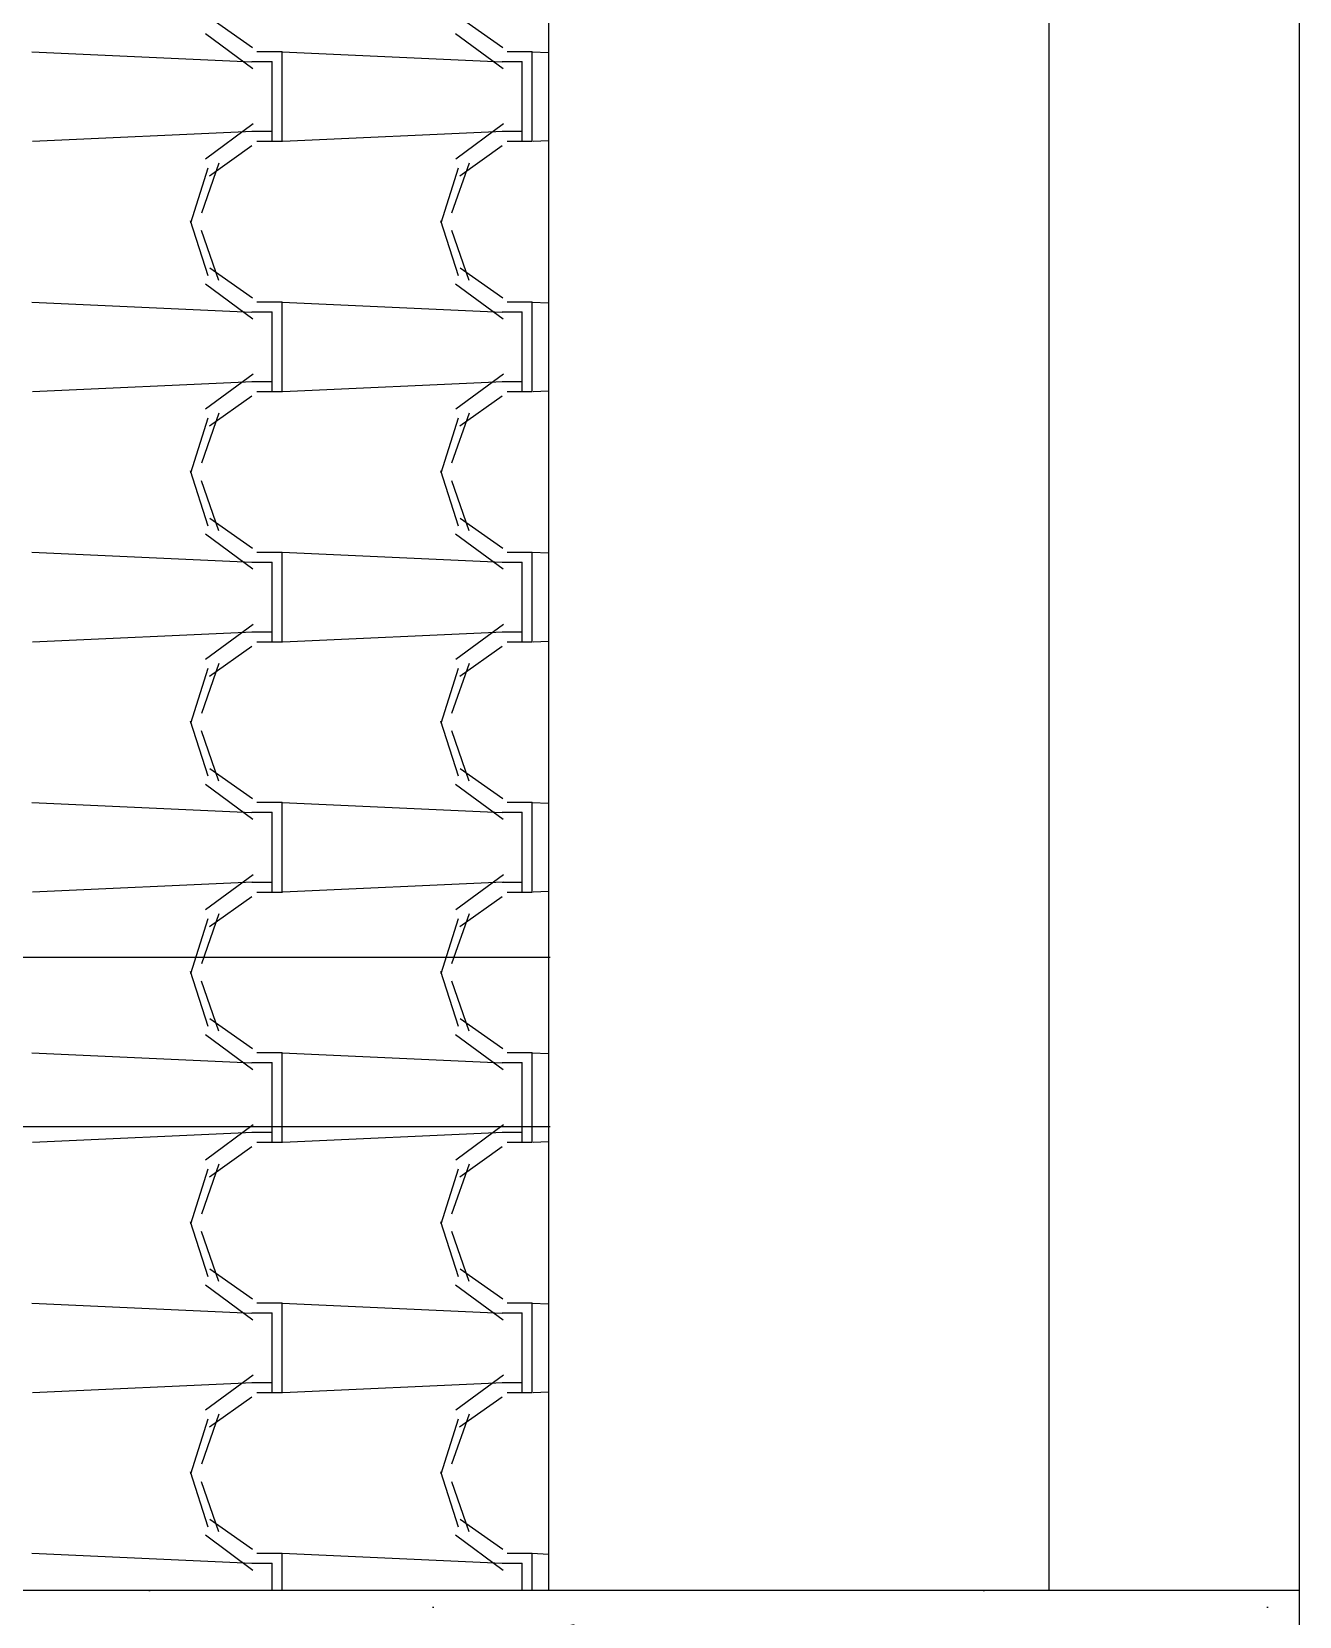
# Model space of a CAD drawing. Header units: millimetres. Extents: x -336 to -33, y -135 to 770.
# Drawn here: x -169.252 to -167.732, y 742.713 to 744.612 of the extents above; entities that cross this region are included whole.
import ezdxf

# ---------------------------------------------------------------- set-up
doc = ezdxf.new("R2010")
doc.units = ezdxf.units.MM
doc.header["$LTSCALE"] = 50
doc.header["$MEASUREMENT"] = 0
doc.layers.add('-HIDRO', color=8, linetype='CONTINUOUS')
doc.layers.add('TigreCad', color=3, linetype='CONTINUOUS')

msp = doc.modelspace()

# ---------------------------------------------------------------- hatches: boundary and pattern name
at = {"layer": '-HIDRO', "linetype": 'Continuous'}
h = msp.add_hatch(dxfattribs=at)
h.set_pattern_fill('STIP2', color=256, angle=-90, style=0, pattern_type=2)
h.set_pattern_definition([(270, (-1269.0817, 789.4025), (1, -2e-16), [0, -1]), (270, (-1269.2417, 789.2825), (1, -2e-16), [0, -1]), (270, (-1269.4817, 789.3325), (1, -2e-16), [0, -1]), (270, (-1269.7117, 788.9825), (1, -2e-16), [0, -1]), (270, (-1269.3517, 789.0125), (1, -2e-16), [0, -1]), (270, (-1269.1117, 788.7425), (1, -2e-16), [0, -1]), (270, (-1269.0417, 789.0925), (1, -2e-16), [0, -1]), (270, (-1269.4517, 788.6725), (1, -2e-16), [0, -1]), (270, (-1269.7717, 788.7225), (1, -2e-16), [0, -1]), (270, (-1269.9217, 789.4625), (1, -2e-16), [0, -1]), (270, (-1269.7217, 789.2825), (1, -2e-16), [0, -1]), (270, (-1269.9117, 789.1425), (1, -2e-16), [0, -1]), (270, (-1269.2717, 788.5325), (1, -2e-16), [0, -1]), (270, (-1269.5217, 788.8525), (1, -2e-16), [0, -1]), (270, (-1269.1917, 788.9325), (1, -2e-16), [0, -1]), (270, (-1269.2817, 788.7625), (1, -2e-16), [0, -1]), (270, (-1269.5517, 789.1225), (1, -2e-16), [0, -1]), (270, (-1269.0117, 788.8425), (1, -2e-16), [0, -1]), (270, (-1269.6017, 788.5325), (1, -2e-16), [0, -1]), (270, (-1269.9017, 788.5625), (1, -2e-16), [0, -1]), (345.9638, (-1269.38175, 789.31253), (-3.000000546, 0.99999806), [0.041231, -4.081875]), (239.0362, (-1269.17175, 789.14253), (2.000002484, 2.999998022), [0.05831, -5.772642]), (248.1986, (-1269.40175, 788.85253), (-0.99999991, -3.000000273), [0.053852, -5.331313]), (59.0362, (-1269.88175, 788.84253), (-2.000002484, -2.999998022), [0.05831, -5.772642]), (323.1301, (-1269.75175, 789.15253), (2.999999918, -2.000000123), [0.05, -4.95]), (225, (-1269.03175, 788.6225), (-4e-16, -1.0000003), [0.056569, -1.357645]), (11.3099, (-1269.65175, 788.69253), (4.000000752, 0.999997632), [0.05099, -5.048029]), (233.1301, (-1269.61175, 789.43253), (-2.000000123, -2.999999918), [0.05, -4.95]), (225, (-1268.98175, 789.3125), (-4e-16, -1.0000003), [0.042426, -1.371787])])
h.paths.add_polyline_path([(-167.7324, 742.744), (-167.7324, 737.144), (-170.7324, 737.144), (-170.7324, 742.744)])

# ---------------------------------------------------------------- linework, layer by layer
for p, q in [((-167.7324, 747.2511), (-167.7324, 742.744)), ((-168.6324, 746.9511), (-168.6324, 742.744)), ((-168.0324, 746.9511), (-168.0324, 742.744)), ((-169.0381, 744.6292), (-168.9871, 744.5932)), ((-168.7381, 744.6292), (-168.6871, 744.5932)), ((-169.0436, 744.6102), (-168.9866, 744.5682)), ((-168.7436, 744.6102), (-168.6866, 744.5682)), ((-168.9877, 744.5758), (-169.2517, 744.5878)), ((-168.9817, 744.5885), (-168.9517, 744.5885)), ((-168.9517, 744.4925), (-168.9517, 744.5885)), ((-168.6877, 744.5758), (-168.9517, 744.5878)), ((-168.6817, 744.5885), (-168.6517, 744.5885)), ((-168.6517, 744.4925), (-168.6517, 744.5885)), ((-168.6324, 744.587), (-168.6517, 744.5878)), ((-168.9877, 744.5765), (-168.9637, 744.5765)), ((-168.9637, 744.4925), (-168.9637, 744.5765)), ((-168.6877, 744.5765), (-168.6637, 744.5765)), ((-168.6637, 744.4925), (-168.6637, 744.5765)), ((-168.9867, 744.4926), (-169.2507, 744.4806)), ((-168.9864, 744.5017), (-169.0434, 744.4597)), ((-168.9637, 744.4925), (-168.9877, 744.4925)), ((-168.9637, 744.4805), (-168.9637, 744.4925)), ((-168.9517, 744.4805), (-168.9517, 744.4925)), ((-168.6867, 744.4926), (-168.9507, 744.4806)), ((-168.6864, 744.5017), (-168.7433, 744.4597)), ((-168.6637, 744.4925), (-168.6877, 744.4925)), ((-168.6637, 744.4805), (-168.6637, 744.4925)), ((-168.6517, 744.4805), (-168.6517, 744.4925)), ((-168.9877, 744.4753), (-169.0387, 744.4393)), ((-168.9517, 744.4805), (-168.9817, 744.4805)), ((-168.6877, 744.4753), (-168.7387, 744.4393)), ((-168.6517, 744.4805), (-168.6817, 744.4805)), ((-168.6324, 744.4814), (-168.6507, 744.4806)), ((-169.0405, 744.4489), (-169.0615, 744.3829)), ((-169.0274, 744.4549), (-169.0484, 744.3949)), ((-168.7405, 744.4489), (-168.7615, 744.3829)), ((-168.7274, 744.4549), (-168.7484, 744.3949)), ((-169.0616, 744.3861), (-169.0406, 744.3201)), ((-169.0487, 744.3744), (-169.0277, 744.3144)), ((-168.7616, 744.3861), (-168.7406, 744.3201)), ((-168.7487, 744.3744), (-168.7277, 744.3144)), ((-169.0381, 744.3292), (-168.9871, 744.2932)), ((-168.7381, 744.3292), (-168.6871, 744.2932)), ((-169.0436, 744.3102), (-168.9866, 744.2682)), ((-168.7436, 744.3102), (-168.6866, 744.2682)), ((-168.9877, 744.2758), (-169.2517, 744.2878)), ((-168.9877, 744.2765), (-168.9637, 744.2765)), ((-168.9817, 744.2885), (-168.9517, 744.2885)), ((-168.9637, 744.1925), (-168.9637, 744.2765)), ((-168.9517, 744.1925), (-168.9517, 744.2885)), ((-168.6877, 744.2758), (-168.9517, 744.2878)), ((-168.6877, 744.2765), (-168.6637, 744.2765)), ((-168.6817, 744.2885), (-168.6517, 744.2885)), ((-168.6637, 744.1925), (-168.6637, 744.2765)), ((-168.6517, 744.1925), (-168.6517, 744.2885)), ((-168.6324, 744.287), (-168.6517, 744.2878)), ((-168.9864, 744.2017), (-169.0434, 744.1597)), ((-168.6864, 744.2017), (-168.7433, 744.1597)), ((-168.9867, 744.1926), (-169.2507, 744.1806)), ((-168.9637, 744.1925), (-168.9877, 744.1925)), ((-168.9517, 744.1805), (-168.9817, 744.1805)), ((-168.9637, 744.1805), (-168.9637, 744.1925)), ((-168.9517, 744.1805), (-168.9517, 744.1925)), ((-168.6867, 744.1926), (-168.9507, 744.1806)), ((-168.6637, 744.1925), (-168.6877, 744.1925)), ((-168.6517, 744.1805), (-168.6817, 744.1805)), ((-168.6637, 744.1805), (-168.6637, 744.1925)), ((-168.6517, 744.1805), (-168.6517, 744.1925)), ((-168.6324, 744.1814), (-168.6507, 744.1806)), ((-168.9877, 744.1753), (-169.0387, 744.1393)), ((-168.6877, 744.1753), (-168.7387, 744.1393)), ((-169.0405, 744.1489), (-169.0615, 744.0829)), ((-169.0274, 744.1549), (-169.0484, 744.0949)), ((-168.7405, 744.1489), (-168.7615, 744.0829)), ((-168.7274, 744.1549), (-168.7484, 744.0949)), ((-169.0616, 744.0861), (-169.0406, 744.0201)), ((-168.7616, 744.0861), (-168.7406, 744.0201)), ((-169.0487, 744.0744), (-169.0277, 744.0144)), ((-168.7487, 744.0744), (-168.7277, 744.0144)), ((-169.0381, 744.0292), (-168.9871, 743.9932)), ((-168.7381, 744.0292), (-168.6871, 743.9932)), ((-169.0436, 744.0102), (-168.9866, 743.9682)), ((-168.7436, 744.0102), (-168.6866, 743.9682)), ((-168.9877, 743.9758), (-169.2517, 743.9878)), ((-168.9877, 743.9765), (-168.9637, 743.9765)), ((-168.9817, 743.9885), (-168.9517, 743.9885)), ((-168.9637, 743.8925), (-168.9637, 743.9765)), ((-168.9517, 743.8925), (-168.9517, 743.9885)), ((-168.6877, 743.9758), (-168.9517, 743.9878)), ((-168.6877, 743.9765), (-168.6637, 743.9765)), ((-168.6817, 743.9885), (-168.6517, 743.9885)), ((-168.6637, 743.8925), (-168.6637, 743.9765)), ((-168.6517, 743.8925), (-168.6517, 743.9885)), ((-168.6324, 743.987), (-168.6517, 743.9878)), ((-168.9864, 743.9017), (-169.0434, 743.8597)), ((-168.6864, 743.9017), (-168.7433, 743.8597)), ((-168.9867, 743.8926), (-169.2507, 743.8806)), ((-168.9637, 743.8925), (-168.9877, 743.8925)), ((-168.9517, 743.8805), (-168.9817, 743.8805)), ((-168.9637, 743.8805), (-168.9637, 743.8925)), ((-168.9517, 743.8805), (-168.9517, 743.8925)), ((-168.6867, 743.8926), (-168.9507, 743.8806)), ((-168.6637, 743.8925), (-168.6877, 743.8925)), ((-168.6517, 743.8805), (-168.6817, 743.8805)), ((-168.6637, 743.8805), (-168.6637, 743.8925)), ((-168.6517, 743.8805), (-168.6517, 743.8925)), ((-168.6324, 743.8814), (-168.6507, 743.8806)), ((-168.9877, 743.8753), (-169.0387, 743.8393)), ((-168.6877, 743.8753), (-168.7387, 743.8393)), ((-169.0405, 743.8489), (-169.0615, 743.7829)), ((-169.0274, 743.8549), (-169.0484, 743.7949)), ((-168.7405, 743.8489), (-168.7615, 743.7829)), ((-168.7274, 743.8549), (-168.7484, 743.7949)), ((-169.0616, 743.7861), (-169.0406, 743.7201)), ((-168.7616, 743.7861), (-168.7406, 743.7201)), ((-169.0487, 743.7744), (-169.0277, 743.7144)), ((-168.7487, 743.7744), (-168.7277, 743.7144)), ((-169.0381, 743.7292), (-168.9871, 743.6932)), ((-168.7381, 743.7292), (-168.6871, 743.6932)), ((-169.0436, 743.7102), (-168.9866, 743.6682)), ((-168.7436, 743.7102), (-168.6866, 743.6682)), ((-168.9877, 743.6758), (-169.2517, 743.6878)), ((-168.9817, 743.6885), (-168.9517, 743.6885)), ((-168.9517, 743.5925), (-168.9517, 743.6885)), ((-168.6877, 743.6758), (-168.9517, 743.6878)), ((-168.6817, 743.6885), (-168.6517, 743.6885)), ((-168.6517, 743.5925), (-168.6517, 743.6885)), ((-168.6324, 743.687), (-168.6517, 743.6878)), ((-168.9877, 743.6765), (-168.9637, 743.6765)), ((-168.9637, 743.5925), (-168.9637, 743.6765)), ((-168.6877, 743.6765), (-168.6637, 743.6765)), ((-168.6637, 743.5925), (-168.6637, 743.6765)), ((-168.9867, 743.5926), (-169.2507, 743.5806)), ((-168.9864, 743.6017), (-169.0434, 743.5597)), ((-168.9637, 743.5925), (-168.9877, 743.5925)), ((-168.9637, 743.5805), (-168.9637, 743.5925)), ((-168.9517, 743.5805), (-168.9517, 743.5925)), ((-168.6867, 743.5926), (-168.9507, 743.5806)), ((-168.6864, 743.6017), (-168.7433, 743.5597)), ((-168.6637, 743.5925), (-168.6877, 743.5925)), ((-168.6637, 743.5805), (-168.6637, 743.5925)), ((-168.6517, 743.5805), (-168.6517, 743.5925)), ((-168.9877, 743.5753), (-169.0387, 743.5393)), ((-168.9517, 743.5805), (-168.9817, 743.5805)), ((-168.6877, 743.5753), (-168.7387, 743.5393)), ((-168.6517, 743.5805), (-168.6817, 743.5805)), ((-168.6324, 743.5814), (-168.6507, 743.5806)), ((-169.0274, 743.5549), (-169.0484, 743.4949)), ((-168.7274, 743.5549), (-168.7484, 743.4949)), ((-169.0405, 743.5489), (-169.0615, 743.4829)), ((-168.7405, 743.5489), (-168.7615, 743.4829)), ((-169.0616, 743.4861), (-169.0406, 743.4201)), ((-168.7616, 743.4861), (-168.7406, 743.4201)), ((-169.0487, 743.4744), (-169.0277, 743.4144)), ((-168.7487, 743.4744), (-168.7277, 743.4144)), ((-169.0381, 743.4292), (-168.9871, 743.3932)), ((-168.7381, 743.4292), (-168.6871, 743.3932)), ((-169.0436, 743.4102), (-168.9866, 743.3682)), ((-168.7436, 743.4102), (-168.6866, 743.3682)), ((-168.9877, 743.3758), (-169.2517, 743.3878)), ((-168.9817, 743.3885), (-168.9517, 743.3885)), ((-168.9517, 743.2925), (-168.9517, 743.3885)), ((-168.6877, 743.3758), (-168.9517, 743.3878)), ((-168.6817, 743.3885), (-168.6517, 743.3885)), ((-168.6517, 743.2925), (-168.6517, 743.3885)), ((-168.6324, 743.387), (-168.6517, 743.3878)), ((-168.9877, 743.3765), (-168.9637, 743.3765)), ((-168.9637, 743.2925), (-168.9637, 743.3765)), ((-168.6877, 743.3765), (-168.6637, 743.3765)), ((-168.6637, 743.2925), (-168.6637, 743.3765)), ((-168.9867, 743.2926), (-169.2507, 743.2806)), ((-168.9864, 743.3017), (-169.0434, 743.2597)), ((-168.9637, 743.2925), (-168.9877, 743.2925)), ((-168.9637, 743.2805), (-168.9637, 743.2925)), ((-168.9517, 743.2805), (-168.9517, 743.2925)), ((-168.6867, 743.2926), (-168.9507, 743.2806)), ((-168.6864, 743.3017), (-168.7433, 743.2597)), ((-168.6637, 743.2925), (-168.6877, 743.2925)), ((-168.6637, 743.2805), (-168.6637, 743.2925)), ((-168.6517, 743.2805), (-168.6517, 743.2925)), ((-168.9877, 743.2753), (-169.0387, 743.2393)), ((-168.9517, 743.2805), (-168.9817, 743.2805)), ((-168.6877, 743.2753), (-168.7387, 743.2393)), ((-168.6517, 743.2805), (-168.6817, 743.2805)), ((-168.6324, 743.2814), (-168.6507, 743.2806)), ((-169.0405, 743.2489), (-169.0615, 743.1829)), ((-169.0274, 743.2549), (-169.0484, 743.1949)), ((-168.7405, 743.2489), (-168.7615, 743.1829)), ((-168.7274, 743.2549), (-168.7484, 743.1949)), ((-169.0616, 743.1861), (-169.0406, 743.1201)), ((-169.0487, 743.1744), (-169.0277, 743.1144)), ((-168.7616, 743.1861), (-168.7406, 743.1201)), ((-168.7487, 743.1744), (-168.7277, 743.1144)), ((-169.0381, 743.1292), (-168.9871, 743.0932)), ((-168.7381, 743.1292), (-168.6871, 743.0932)), ((-169.0436, 743.1102), (-168.9866, 743.0682)), ((-168.7436, 743.1102), (-168.6866, 743.0682)), ((-168.9877, 743.0758), (-169.2517, 743.0878)), ((-168.9817, 743.0885), (-168.9517, 743.0885)), ((-168.9517, 742.9925), (-168.9517, 743.0885)), ((-168.6877, 743.0758), (-168.9517, 743.0878)), ((-168.6817, 743.0885), (-168.6517, 743.0885)), ((-168.6517, 742.9925), (-168.6517, 743.0885)), ((-168.6324, 743.0869), (-168.6517, 743.0878)), ((-168.9877, 743.0765), (-168.9637, 743.0765)), ((-168.9637, 742.9925), (-168.9637, 743.0765)), ((-168.6877, 743.0765), (-168.6637, 743.0765)), ((-168.6637, 742.9925), (-168.6637, 743.0765)), ((-168.9867, 742.9926), (-169.2507, 742.9806)), ((-168.9864, 743.0017), (-169.0434, 742.9597)), ((-168.9637, 742.9925), (-168.9877, 742.9925)), ((-168.9637, 742.9805), (-168.9637, 742.9925)), ((-168.9517, 742.9805), (-168.9517, 742.9925)), ((-168.6867, 742.9926), (-168.9507, 742.9806)), ((-168.6864, 743.0017), (-168.7433, 742.9597)), ((-168.6637, 742.9925), (-168.6877, 742.9925)), ((-168.6637, 742.9805), (-168.6637, 742.9925)), ((-168.6517, 742.9805), (-168.6517, 742.9925)), ((-168.9877, 742.9753), (-169.0387, 742.9393)), ((-168.9517, 742.9805), (-168.9817, 742.9805)), ((-168.6878, 742.9753), (-168.7388, 742.9393)), ((-168.6517, 742.9805), (-168.6817, 742.9805)), ((-168.6324, 742.9814), (-168.6507, 742.9806)), ((-169.0405, 742.9489), (-169.0615, 742.8829)), ((-169.0274, 742.9549), (-169.0484, 742.8949)), ((-168.7405, 742.9489), (-168.7615, 742.8829)), ((-168.7274, 742.9549), (-168.7484, 742.8949)), ((-169.0616, 742.8861), (-169.0406, 742.8201)), ((-169.0487, 742.8744), (-169.0277, 742.8144)), ((-168.7616, 742.8861), (-168.7406, 742.8201)), ((-168.7487, 742.8744), (-168.7277, 742.8144)), ((-169.0381, 742.8292), (-168.9871, 742.7932)), ((-168.7381, 742.8292), (-168.6871, 742.7932)), ((-169.0436, 742.8102), (-168.9866, 742.7682)), ((-168.7436, 742.8102), (-168.6866, 742.7682)), ((-168.9877, 742.7758), (-169.2517, 742.7878)), ((-168.9877, 742.7765), (-168.9637, 742.7765)), ((-168.9817, 742.7885), (-168.9517, 742.7885)), ((-168.9637, 742.744), (-168.9637, 742.7765)), ((-168.9517, 742.744), (-168.9517, 742.7885)), ((-168.6877, 742.7758), (-168.9517, 742.7878)), ((-168.6877, 742.7765), (-168.6637, 742.7765)), ((-168.6817, 742.7885), (-168.6517, 742.7885)), ((-168.6637, 742.744), (-168.6637, 742.7765)), ((-168.6517, 742.744), (-168.6517, 742.7885)), ((-168.6324, 742.7869), (-168.6517, 742.7878))]:
    msp.add_line(p, q, dxfattribs=at)
msp.add_lwpolyline([(-167.7324, 742.744), (-167.7324, 737.144), (-170.7324, 737.144), (-170.7324, 742.744)], close=True, dxfattribs=at)
at = {"layer": 'TigreCad'}
for p, q in [((-170.6271, 743.503), (-168.6304, 743.503)), ((-170.6271, 743.2998), (-168.6304, 743.2998))]:
    msp.add_line(p, q, dxfattribs=at)

doc.saveas('drawing.dxf')
